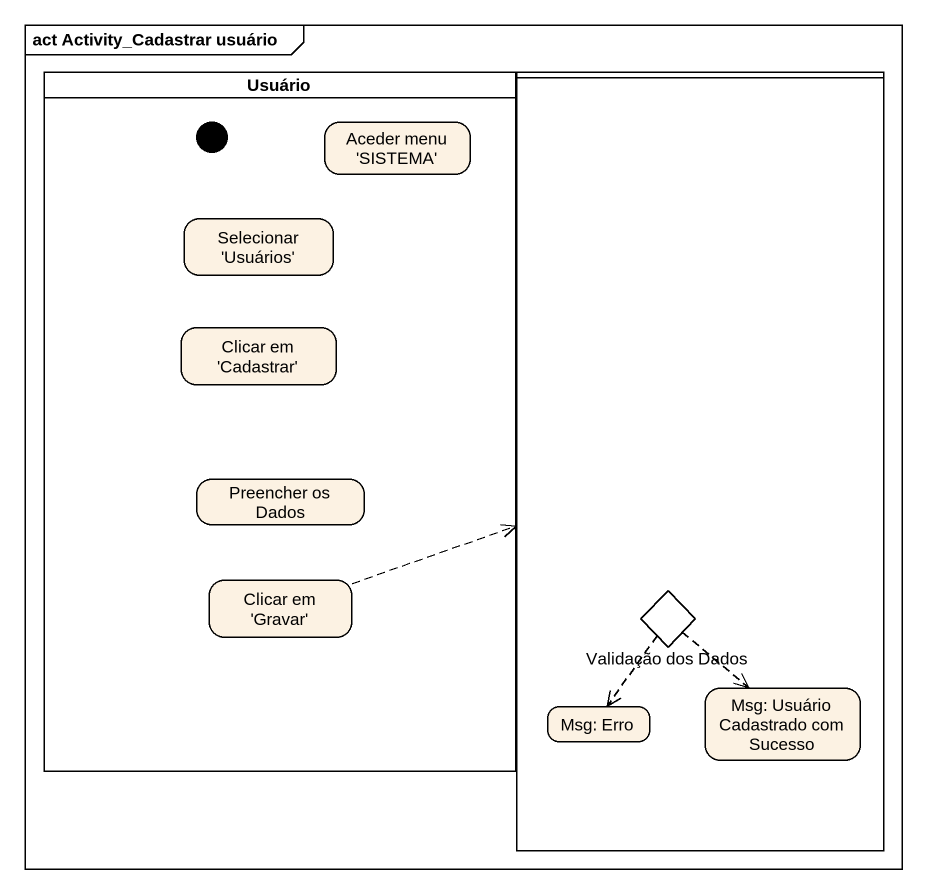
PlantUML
@startuml
mainframe act Activity_Cadastrar usuário
hide empty description
state Usuário <<partition>> {
  state initial1 <<start>>
  state "Aceder menu 'SISTEMA'" as Aceder_menu_SISTEMA
  state "Selecionar 'Usuários'" as Selecionar_Usuários
  state "Clicar em 'Cadastrar'" as Clicar_em_Cadastrar
  state "Preencher os Dados" as Preencher_os_Dados
  state "Clicar em 'Gravar'" as Clicar_em_Gravar
}
state " " as lane1 <<partition>> {
  state "Validação dos Dados" as Validação_dos_Dados <<choice>>
  state "Msg: Erro" as Msg_Erro
  state "Msg: Usuário Cadastrado com Sucesso" as Msg_Usuário_Cadastrado_com
}
Clicar_em_Gravar -right[dashed]-> lane1
Validação_dos_Dados -[dashed]-> Msg_Erro
Validação_dos_Dados -[dashed]-> Msg_Usuário_Cadastrado_com
@enduml
